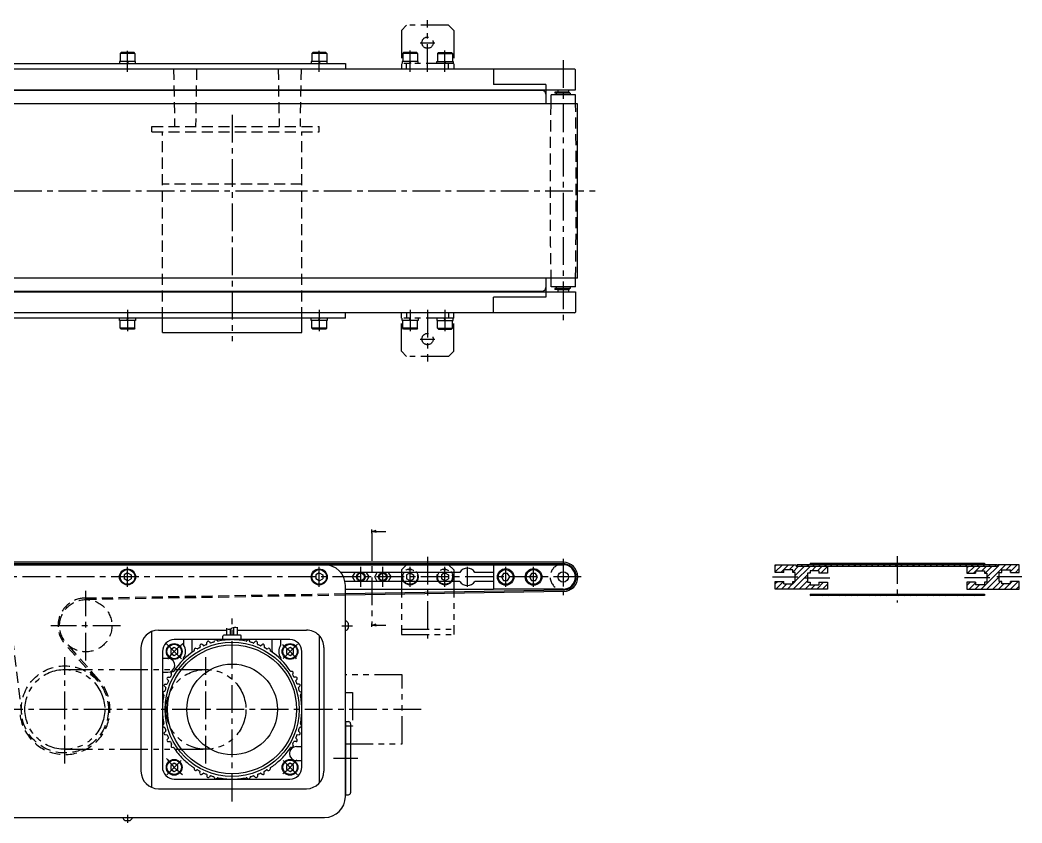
# Model space of a CAD drawing. Extents: x -2 to 1078, y -8 to 469.
# Drawn here: x 503 to 1078, y 8 to 469 of the extents above; entities that cross this region are included whole.
import ezdxf

# ---------------------------------------------------------------- set-up
doc = ezdxf.new("R2010")
doc.units = 0
doc.header["$LTSCALE"] = 0.5
for name, pattern in [('CENTER', [50.8, 31.75, -6.35, 6.35, -6.35]), ('DASHED', [19.05, 12.7, -6.35]), ('PHANTOM', [63.5, 31.75, -6.35, 6.35, -6.35, 6.35, -6.35])]:
    doc.linetypes.add(name, pattern=pattern)
doc.layers.get('0').update_dxf_attribs({"linetype": 'CONTINUOUS'})
for name, color, linetype in [('MSM_CENTER', 1, 'CENTER'), ('MSM_CONTINUOUS', 7, 'CONTINUOUS'), ('MSM_DASHED', 4, 'DASHED'), ('MSM_IMAGINARY', 6, 'PHANTOM'), ('MSM_NARROW', 5, 'CONTINUOUS')]:
    doc.layers.add(name, color=color, linetype=linetype)

# ---------------------------------------------------------------- blocks, each defined once
blk = doc.blocks.new('_OPEN30')
at = {"color": 0, "linetype": 'BYBLOCK'}
for p, q in [((-1, 0.27), (0, 0)), ((0, 0), (-1, -0.27)), ((0, 0), (-1, 0))]:
    blk.add_line(p, q, dxfattribs=at)
blk = doc.blocks.new('*U62')
at = {"color": 7, "linetype": 'CONTINUOUS'}
blk.add_lwpolyline([(595.34, 94.1), (600.84, 94.1)], dxfattribs=at)
at = {"color": 7, "linetype": 'CONTINUOUS', "xscale": 2.5, "yscale": 2.5, "zscale": 2.5, "rotation": 180}
blk.add_blockref('_OPEN30', (592.84, 94.1), dxfattribs=at)
blk = doc.blocks.new('*U63')
at = {"color": 7, "linetype": 'CONTINUOUS'}
blk.add_lwpolyline([(595.34, 147.9), (600.84, 147.9)], dxfattribs=at)
at = {"color": 7, "linetype": 'CONTINUOUS', "xscale": 2.5, "yscale": 2.5, "zscale": 2.5, "rotation": 180}
blk.add_blockref('_OPEN30', (592.84, 147.9), dxfattribs=at)
blk = doc.blocks.new('*X88')
at = {"color": 0}
for p, q in [((936.89, 152.52), (941.02, 156.65)), ((936.89, 155.89), (937.65, 156.65)), ((939.99, 152.25), (944.39, 156.65)), ((944.81, 153.7), (947.76, 156.65)), ((946.89, 152.42), (950.12, 155.65)), ((948.39, 147.18), (956.86, 155.65)), ((948.39, 150.55), (953.49, 155.65)), ((957.78, 153.2), (960.23, 155.65)), ((961.14, 153.2), (963.59, 155.65)), ((963.06, 151.75), (966.89, 155.58)), ((947.23, 142.65), (955.39, 150.81)), ((956.33, 151.75), (956.89, 152.31)), ((966.43, 151.75), (966.89, 152.21)), ((936.89, 145.78), (938.16, 147.05)), ((937.12, 142.65), (941.52, 147.05)), ((940.49, 142.65), (943.44, 145.6)), ((943.86, 142.65), (946.81, 145.6)), ((946.89, 145.68), (948.26, 147.05)), ((950.59, 142.65), (955.39, 147.45)), ((953.96, 142.65), (956.89, 145.58)), ((957.33, 142.65), (959.78, 145.1)), ((960.7, 142.65), (964.6, 146.55)), ((964.06, 142.65), (966.89, 145.48))]:
    blk.add_line(p, q, dxfattribs=at)
blk = doc.blocks.new('*X89')
at = {"color": 0}
for p, q in [((1047.78, 155.65), (1046.89, 154.76)), ((1051.15, 155.65), (1047.25, 151.75)), ((1054.52, 155.65), (1052.07, 153.2)), ((1068.99, 156.65), (1054.99, 142.65)), ((1057.89, 155.65), (1055.44, 153.2)), ((1061.25, 155.65), (1057.35, 151.75)), ((1064.62, 155.65), (1058.39, 149.42)), ((1065.62, 156.65), (1064.9, 155.92)), ((1072.36, 156.65), (1069.41, 153.7)), ((1075.73, 156.65), (1071.89, 152.82)), ((1051.89, 153.02), (1050.62, 151.75)), ((1065.39, 149.68), (1058.36, 142.65)), ((1076.89, 154.45), (1074.69, 152.25)), ((1048.79, 146.55), (1046.89, 144.65)), ((1051.89, 146.29), (1048.25, 142.65)), ((1054.07, 145.1), (1051.62, 142.65)), ((1066.13, 147.05), (1061.73, 142.65)), ((1068.04, 145.6), (1065.09, 142.65)), ((1071.41, 145.6), (1068.46, 142.65)), ((1076.23, 147.05), (1071.83, 142.65)), ((1072.86, 147.05), (1071.89, 146.08)), ((1076.89, 144.34), (1075.2, 142.65))]:
    blk.add_line(p, q, dxfattribs=at)
blk = doc.blocks.new('*X90')
at = {"color": 0}
for p, q in [((957.86, 156.65), (958.76, 157.55)), ((961.23, 156.65), (962.13, 157.55)), ((964.59, 156.65), (965.49, 157.55)), ((967.96, 156.65), (968.86, 157.55)), ((971.33, 156.65), (972.23, 157.55)), ((974.7, 156.65), (975.6, 157.55)), ((978.06, 156.65), (978.96, 157.55)), ((981.43, 156.65), (982.33, 157.55)), ((984.8, 156.65), (985.7, 157.55)), ((988.17, 156.65), (989.07, 157.55)), ((991.54, 156.65), (992.44, 157.55)), ((994.9, 156.65), (995.8, 157.55)), ((998.27, 156.65), (999.17, 157.55)), ((1001.64, 156.65), (1002.54, 157.55)), ((1005.01, 156.65), (1005.91, 157.55)), ((1008.37, 156.65), (1009.27, 157.55)), ((1011.74, 156.65), (1012.64, 157.55)), ((1015.11, 156.65), (1016.01, 157.55)), ((1018.48, 156.65), (1019.38, 157.55)), ((1021.84, 156.65), (1022.74, 157.55)), ((1025.21, 156.65), (1026.11, 157.55)), ((1028.58, 156.65), (1029.48, 157.55)), ((1031.95, 156.65), (1032.85, 157.55)), ((1035.31, 156.65), (1036.21, 157.55)), ((1038.68, 156.65), (1039.58, 157.55)), ((1042.05, 156.65), (1042.95, 157.55)), ((1045.42, 156.65), (1046.32, 157.55)), ((1048.78, 156.65), (1049.68, 157.55)), ((1052.15, 156.65), (1053.05, 157.55)), ((1055.52, 156.65), (1056.42, 157.55))]:
    blk.add_line(p, q, dxfattribs=at)
blk = doc.blocks.new('*X91')
at = {"color": 0}
for p, q in [((956.95, 138.91), (957.85, 139.81)), ((960.32, 138.91), (961.22, 139.81)), ((963.69, 138.91), (964.59, 139.81)), ((967.06, 138.91), (967.96, 139.81)), ((970.43, 138.91), (971.33, 139.81)), ((973.79, 138.91), (974.69, 139.81)), ((977.16, 138.91), (978.06, 139.81)), ((980.53, 138.91), (981.43, 139.81)), ((983.9, 138.91), (984.8, 139.81)), ((987.26, 138.91), (988.16, 139.81)), ((990.63, 138.91), (991.53, 139.81)), ((994, 138.91), (994.9, 139.81)), ((997.37, 138.91), (998.27, 139.81)), ((1000.73, 138.91), (1001.63, 139.81)), ((1004.1, 138.91), (1005, 139.81)), ((1007.47, 138.91), (1008.37, 139.81)), ((1010.84, 138.91), (1011.74, 139.81)), ((1014.2, 138.91), (1015.1, 139.81)), ((1017.57, 138.91), (1018.47, 139.81)), ((1020.94, 138.91), (1021.84, 139.81)), ((1024.31, 138.91), (1025.21, 139.81)), ((1027.67, 138.91), (1028.57, 139.81)), ((1031.04, 138.91), (1031.94, 139.81)), ((1034.41, 138.91), (1035.31, 139.81)), ((1037.78, 138.91), (1038.68, 139.81)), ((1041.14, 138.91), (1042.04, 139.81)), ((1044.51, 138.91), (1045.41, 139.81)), ((1047.88, 138.91), (1048.78, 139.81)), ((1051.25, 138.91), (1052.15, 139.81)), ((1054.61, 138.91), (1055.51, 139.81))]:
    blk.add_line(p, q, dxfattribs=at)
blk = doc.blocks.new('*X92')
at = {"color": 0}
for p, q in [((952.73, 155.65), (951.73, 156.65)), ((956.1, 155.65), (955.1, 156.65)), ((959.47, 155.65), (958.47, 156.65)), ((962.83, 155.65), (961.83, 156.65)), ((966.2, 155.65), (965.2, 156.65)), ((969.57, 155.65), (968.57, 156.65)), ((972.94, 155.65), (971.94, 156.65)), ((976.3, 155.65), (975.3, 156.65)), ((979.67, 155.65), (978.67, 156.65)), ((983.04, 155.65), (982.04, 156.65)), ((986.41, 155.65), (985.41, 156.65)), ((989.77, 155.65), (988.77, 156.65)), ((993.14, 155.65), (992.14, 156.65)), ((996.51, 155.65), (995.51, 156.65)), ((999.88, 155.65), (998.88, 156.65)), ((1003.24, 155.65), (1002.24, 156.65)), ((1006.61, 155.65), (1005.61, 156.65)), ((1009.98, 155.65), (1008.98, 156.65)), ((1013.35, 155.65), (1012.35, 156.65)), ((1016.71, 155.65), (1015.71, 156.65)), ((1020.08, 155.65), (1019.08, 156.65)), ((1023.45, 155.65), (1022.45, 156.65)), ((1026.82, 155.65), (1025.82, 156.65)), ((1030.18, 155.65), (1029.18, 156.65)), ((1033.55, 155.65), (1032.55, 156.65)), ((1036.92, 155.65), (1035.92, 156.65)), ((1040.29, 155.65), (1039.29, 156.65)), ((1043.66, 155.65), (1042.66, 156.65)), ((1047.02, 155.65), (1046.02, 156.65)), ((1050.39, 155.65), (1049.39, 156.65)), ((1053.76, 155.65), (1052.76, 156.65)), ((1057.13, 155.65), (1056.13, 156.65)), ((1060.49, 155.65), (1059.49, 156.65)), ((1063.86, 155.65), (1062.86, 156.65))]:
    blk.add_line(p, q, dxfattribs=at)

msp = doc.modelspace()

# ---------------------------------------------------------------- linework, layer by layer
at = {"layer": 'MSM_CENTER'}
for p, q in [((737.35, 439.37), (737.35, 469.1)), ((733.1, 456.11), (741.6, 456.11)), ((565.2, 439.35), (565.2, 451.52)), ((675.21, 439.35), (675.21, 451.52)), ((727.35, 439.37), (727.35, 451.55)), ((747.35, 439.37), (747.35, 451.55)), ((815.19, 446.11), (815.19, 296.11)), ((625.2, 414.73), (625.2, 284.82)), ((296.89, 371.11), (833.46, 371.11)), ((565.2, 302.86), (565.2, 290.68)), ((675.21, 302.86), (675.21, 290.68)), ((727.35, 302.86), (727.35, 290.68)), ((737.35, 302.86), (737.35, 273.13)), ((747.35, 302.86), (747.35, 290.68)), ((733.1, 286.11), (741.6, 286.11)), ((705.45, 174.78), (705.45, 122.98)), ((737.35, 161.18), (737.35, 114.25)), ((1006.89, 161.55), (1006.89, 134.91)), ((565.19, 143.9), (565.19, 155.4)), ((675.19, 143.9), (675.19, 155.4)), ((698.99, 143.9), (698.99, 155.4)), ((711.63, 143.9), (711.63, 155.4)), ((727.35, 143.9), (727.35, 155.4)), ((747.35, 143.9), (747.35, 155.4)), ((760.19, 143.9), (760.19, 155.4)), ((782.19, 143.9), (782.19, 155.4)), ((798.19, 143.9), (798.19, 155.4)), ((815.19, 160.05), (815.19, 139.25)), ((825.59, 149.65), (304.79, 149.65)), ((935.32, 149.65), (949.76, 149.65)), ((1078.46, 149.65), (1064.02, 149.65)), ((953.82, 149.15), (968.26, 149.15)), ((1059.96, 149.15), (1045.52, 149.15)), ((541.2, 101.65), (541.2, 141.65)), ((561.2, 121.65), (521.2, 121.65)), ((625.2, 20.89), (625.2, 125.87)), ((688.13, 121.65), (694.29, 121.65)), ((596.14, 102.71), (587.12, 111.72)), ((654.45, 102.9), (662.68, 111.13)), ((529.2, 42.65), (529.2, 103.65)), ((610.2, 42.65), (610.2, 103.65)), ((733.68, 73.65), (495.4, 73.65)), ((595.96, 44.41), (587.72, 36.17)), ((654.45, 44.4), (662.66, 36.19)), ((683.28, 45.65), (697.34, 45.65)), ((565.19, 13.15), (565.19, 8.5))]:
    msp.add_line(p, q, dxfattribs=at)
for start, end in [(126.46556, 142.25087), (38.09232, 51.99764), (216.76399, 232.62233), (308.32797, 322.02274)]:
    msp.add_arc((625.2, 73.65), 47, start, end, dxfattribs=at)
at = {"layer": 'MSM_CONTINUOUS'}
for p, q in [((561.44, 450.41), (560.94, 449.91)), ((569.44, 449.91), (560.94, 449.91)), ((560.94, 449.91), (560.94, 445.41)), ((568.94, 450.41), (561.44, 450.41)), ((569.44, 449.91), (568.94, 450.41)), ((569.44, 449.91), (569.44, 445.41)), ((671.46, 450.41), (670.96, 449.91)), ((679.46, 449.91), (670.96, 449.91)), ((670.96, 449.91), (670.96, 445.41)), ((678.96, 450.41), (671.46, 450.41)), ((679.46, 449.91), (678.96, 450.41)), ((679.46, 449.91), (679.46, 445.41)), ((440.2, 444.11), (690.2, 444.11)), ((569.79, 445.41), (560.59, 445.41)), ((560.59, 445.41), (560.59, 444.11)), ((569.44, 445.41), (560.94, 445.41)), ((564.9, 445.41), (565.19, 444.11)), ((565.19, 445.41), (565.47, 444.11)), ((569.79, 444.11), (569.79, 445.41)), ((679.81, 445.41), (670.61, 445.41)), ((670.61, 445.41), (670.61, 444.11)), ((679.46, 445.41), (670.96, 445.41)), ((674.92, 445.41), (675.21, 444.11)), ((675.21, 445.41), (675.5, 444.11)), ((679.81, 444.11), (679.81, 445.41)), ((690.2, 444.11), (690.2, 441.11)), ((308.19, 441.11), (821.68, 441.11)), ((775.19, 441.11), (775.19, 432.11)), ((775.19, 440.61), (775.19, 432.61)), ((821.68, 441.11), (822.18, 440.61)), ((822.18, 429.11), (822.18, 440.61)), ((805.19, 432.11), (775.19, 432.11)), ((805.19, 432.11), (805.19, 421.11)), ((308.19, 429.13), (822.18, 429.11)), ((803.19, 428.62), (327.19, 428.62)), ((822.19, 426.11), (808.19, 426.11)), ((818.64, 427.71), (810.44, 427.71)), ((810.44, 427.71), (810.44, 427.11)), ((819.19, 427.11), (810.44, 427.11)), ((811.19, 427.11), (811.19, 426.11)), ((812.19, 429.11), (812.19, 427.81)), ((818.19, 427.81), (812.19, 427.81)), ((812.69, 427.81), (812.69, 427.11)), ((817.69, 427.81), (817.69, 427.11)), ((818.19, 429.11), (818.19, 427.81)), ((818.64, 427.71), (818.64, 427.11)), ((819.19, 427.11), (819.19, 426.11)), ((823.46, 421.11), (306.89, 421.11)), ((823.46, 321.11), (823.46, 421.11)), ((823.46, 321.11), (306.89, 321.11)), ((805.19, 321.11), (805.19, 310.11)), ((308.19, 313.11), (822.18, 313.11)), ((327.19, 313.61), (803.19, 313.61)), ((822.19, 316.11), (808.19, 316.11)), ((818.64, 315.11), (810.44, 315.11)), ((810.44, 315.11), (810.44, 314.51)), ((818.64, 314.51), (810.44, 314.51)), ((811.19, 316.11), (811.19, 315.11)), ((819.19, 315.11), (811.19, 315.11)), ((818.19, 315.11), (812.19, 315.11)), ((818.19, 314.41), (812.19, 314.41)), ((812.19, 314.41), (812.19, 313.11)), ((812.69, 315.11), (812.69, 314.41)), ((817.69, 315.11), (817.69, 314.41)), ((818.19, 314.41), (818.19, 313.11)), ((818.64, 315.11), (818.64, 314.51)), ((819.19, 316.11), (819.19, 315.11)), ((822.18, 313.11), (822.18, 301.61)), ((804.69, 310.11), (775.19, 310.11)), ((775.19, 301.11), (775.19, 310.11)), ((775.19, 301.61), (775.19, 309.61)), ((805.19, 310.11), (775.69, 310.11)), ((821.68, 301.11), (308.19, 301.11)), ((690.2, 298.11), (690.2, 301.11)), ((815.19, 301.11), (815.19, 301.11)), ((816.44, 301.11), (816.44, 301.11)), ((821.68, 301.11), (822.18, 301.61)), ((690.2, 298.11), (440.2, 298.11)), ((560.6, 296.81), (560.6, 298.11)), ((569.8, 296.81), (560.6, 296.81)), ((569.45, 296.81), (560.95, 296.81)), ((560.95, 292.31), (560.95, 296.81)), ((564.91, 296.81), (565.2, 298.11)), ((565.2, 296.81), (565.48, 298.11)), ((569.45, 292.31), (569.45, 296.81)), ((569.8, 298.11), (569.8, 296.81)), ((585.2, 289.91), (585.2, 298.11)), ((665.2, 289.91), (665.2, 298.11)), ((670.61, 296.81), (670.61, 298.11)), ((679.81, 296.81), (670.61, 296.81)), ((679.46, 296.81), (670.96, 296.81)), ((670.96, 292.31), (670.96, 296.81)), ((674.92, 296.81), (675.21, 298.11)), ((675.21, 296.81), (675.49, 298.11)), ((679.46, 292.31), (679.46, 296.81)), ((679.81, 298.11), (679.81, 296.81)), ((569.45, 292.31), (560.95, 292.31)), ((561.45, 291.81), (560.95, 292.31)), ((568.95, 291.81), (561.45, 291.81)), ((569.45, 292.31), (568.95, 291.81)), ((585.2, 289.91), (665.2, 289.91)), ((679.46, 292.31), (670.96, 292.31)), ((671.46, 291.81), (670.96, 292.31)), ((678.96, 291.81), (671.46, 291.81)), ((679.46, 292.31), (678.96, 291.81)), ((705.45, 174.78), (705.45, 176.78)), ((815.19, 158.05), (315.19, 158.05)), ((815.19, 157.15), (315.19, 157.15)), ((315.19, 156.65), (815.19, 156.65)), ((775.19, 156.65), (775.19, 142.65)), ((775.19, 156.65), (775.19, 142.65)), ((936.89, 156.65), (948.89, 156.65)), ((936.89, 152.25), (936.89, 156.65)), ((948.89, 156.65), (948.89, 155.65)), ((1064.89, 155.65), (948.89, 155.65)), ((1064.4, 156.65), (949.39, 156.65)), ((949.39, 156.65), (949.39, 155.65)), ((956.89, 157.55), (1056.89, 157.55)), ((956.89, 157.55), (956.89, 156.65)), ((966.89, 155.65), (966.89, 151.75)), ((1046.89, 155.65), (1046.89, 151.75)), ((1056.89, 157.55), (1056.89, 156.65)), ((1064.4, 156.65), (1064.4, 155.65)), ((1076.89, 156.65), (1064.89, 156.65)), ((1064.89, 156.65), (1064.89, 155.65)), ((1076.89, 152.25), (1076.89, 156.65)), ((565.17, 151.94), (563.17, 150.78)), ((563.17, 150.78), (563.17, 148.51)), ((565.17, 151.94), (567.17, 150.78)), ((567.17, 150.78), (567.17, 148.51)), ((675.19, 151.94), (673.19, 150.78)), ((673.19, 150.78), (673.19, 148.51)), ((675.19, 151.94), (677.19, 150.78)), ((677.19, 150.78), (677.19, 148.51)), ((755.92, 152.25), (687.47, 152.25)), ((694.37, 149.65), (695.88, 152.25)), ((695.88, 147.05), (694.37, 149.65)), ((702.11, 152.25), (703.61, 149.65)), ((703.61, 149.65), (702.11, 147.05)), ((707.01, 149.65), (708.51, 152.25)), ((708.51, 147.05), (707.01, 149.65)), ((714.75, 152.25), (716.25, 149.65)), ((716.25, 149.65), (714.75, 147.05)), ((775.19, 152.25), (764.46, 152.25)), ((775.19, 153.15), (775.19, 145.15)), ((781.01, 151.65), (779.85, 149.65)), ((779.85, 149.65), (781.01, 147.65)), ((783.32, 151.65), (781.01, 151.65)), ((784.47, 149.65), (783.32, 151.65)), ((783.32, 147.65), (784.47, 149.65)), ((797.01, 151.65), (795.85, 149.65)), ((795.85, 149.65), (797.01, 147.65)), ((799.32, 151.65), (797.01, 151.65)), ((800.47, 149.65), (799.32, 151.65)), ((799.32, 147.65), (800.47, 149.65)), ((941.89, 152.25), (936.89, 152.25)), ((946.89, 153.7), (941.89, 153.7)), ((941.89, 152.25), (941.89, 153.7)), ((946.89, 152.25), (946.89, 153.7)), ((948.39, 152.25), (946.89, 152.25)), ((948.39, 147.05), (948.39, 152.25)), ((955.39, 151.75), (955.39, 146.55)), ((956.89, 151.75), (955.39, 151.75)), ((956.89, 153.2), (956.89, 151.75)), ((961.89, 153.2), (956.89, 153.2)), ((961.89, 153.2), (961.89, 151.75)), ((966.89, 151.75), (961.89, 151.75)), ((1046.89, 151.75), (1051.89, 151.75)), ((1051.89, 153.2), (1051.89, 151.75)), ((1051.89, 153.2), (1056.89, 153.2)), ((1056.89, 153.2), (1056.89, 151.75)), ((1056.89, 151.75), (1058.39, 151.75)), ((1058.39, 151.75), (1058.39, 146.55)), ((1065.39, 147.05), (1065.39, 152.25)), ((1065.39, 152.25), (1066.89, 152.25)), ((1066.89, 153.7), (1071.89, 153.7)), ((1066.89, 152.25), (1066.89, 153.7)), ((1071.89, 152.25), (1071.89, 153.7)), ((1071.89, 152.25), (1076.89, 152.25)), ((565.17, 147.36), (563.17, 148.51)), ((565.17, 147.36), (567.17, 148.51)), ((675.19, 147.36), (673.19, 148.51)), ((675.19, 147.36), (677.19, 148.51)), ((755.92, 147.05), (689.94, 147.05)), ((690.2, 23.65), (690.2, 144.65)), ((775.19, 147.05), (764.46, 147.05)), ((781.01, 147.65), (783.32, 147.65)), ((797.01, 147.65), (799.32, 147.65)), ((936.89, 142.65), (936.89, 147.05)), ((936.89, 147.05), (941.89, 147.05)), ((941.89, 145.6), (941.89, 147.05)), ((941.89, 145.6), (946.89, 145.6)), ((946.89, 147.05), (948.39, 147.05)), ((946.89, 145.6), (946.89, 147.05)), ((955.39, 146.55), (956.89, 146.55)), ((956.89, 146.55), (956.89, 145.1)), ((956.89, 145.1), (961.89, 145.1)), ((961.89, 146.55), (966.89, 146.55)), ((961.89, 146.55), (961.89, 145.1)), ((966.89, 146.55), (966.89, 142.65)), ((1051.89, 146.55), (1046.89, 146.55)), ((1046.89, 146.55), (1046.89, 142.65)), ((1051.89, 146.55), (1051.89, 145.1)), ((1056.89, 145.1), (1051.89, 145.1)), ((1058.39, 146.55), (1056.89, 146.55)), ((1056.89, 146.55), (1056.89, 145.1)), ((1066.89, 147.05), (1065.39, 147.05)), ((1066.89, 145.6), (1066.89, 147.05)), ((1071.89, 145.6), (1066.89, 145.6)), ((1076.89, 147.05), (1071.89, 147.05)), ((1071.89, 145.6), (1071.89, 147.05)), ((1076.89, 142.65), (1076.89, 147.05)), ((690.2, 142.65), (775.19, 142.65)), ((690.2, 140.05), (815.31, 142.15)), ((815.33, 141.25), (690.2, 139.15)), ((815.19, 142.65), (775.19, 142.65)), ((966.89, 142.65), (936.89, 142.65)), ((956.89, 139.81), (1056.89, 139.81)), ((956.89, 139.81), (956.89, 138.91)), ((1056.89, 138.91), (956.89, 138.91)), ((1046.89, 142.65), (1076.89, 142.65)), ((1056.89, 139.81), (1056.89, 138.91)), ((626.2, 116.15), (626.2, 120.85)), ((628.2, 116.15), (628.2, 120.8)), ((691.85, 123.05), (691.85, 120.25)), ((705.45, 120.98), (705.45, 122.98)), ((579.2, 28.86), (579.2, 118.44)), ((582.9, 119.15), (622.2, 119.15)), ((619.95, 113.65), (619.95, 115.65)), ((629.95, 116.15), (620.45, 116.15)), ((622.2, 116.15), (622.2, 120.24)), ((624.2, 116.15), (624.2, 120.07)), ((628.2, 119.15), (667.92, 119.15)), ((630.45, 113.65), (630.45, 115.65)), ((675.2, 115.99), (675.2, 31.31)), ((658.4, 113.65), (592, 113.65)), ((597.2, 113.65), (597.2, 110.9)), ((602.3, 106.96), (602.3, 113.65)), ((606.74, 110.33), (606.81, 109.3)), ((608.69, 110.21), (607.96, 110.85)), ((610.66, 111.04), (610.71, 112.11)), ((611.93, 112.55), (612.66, 111.76)), ((614.87, 112.45), (615.11, 113.01)), ((616.78, 112.91), (616.31, 113.3)), ((634.12, 113.34), (633.61, 112.91)), ((635.52, 112.45), (635.26, 113.07)), ((637.73, 111.76), (638.47, 112.55)), ((639.73, 111.04), (639.68, 112.11)), ((641.7, 110.21), (642.43, 110.85)), ((643.65, 110.33), (643.59, 109.3)), ((648.1, 106.96), (648.1, 113.65)), ((653.2, 111.05), (653.2, 113.65)), ((572.9, 109.15), (572.9, 38.15)), ((585.2, 106.85), (585.2, 40.45)), ((591.95, 109.18), (589.95, 108.02)), ((589.95, 108.02), (589.95, 105.71)), ((589.95, 105.71), (591.95, 104.56)), ((593.95, 108.02), (591.95, 109.18)), ((591.95, 104.56), (593.95, 105.71)), ((593.95, 105.71), (593.95, 108.02)), ((603.44, 108.03), (603.38, 107.36)), ((605.06, 108.39), (604.44, 108.64)), ((645.33, 108.39), (645.9, 108.62)), ((646.95, 107.97), (647.01, 107.36)), ((658.41, 109.18), (656.41, 108.02)), ((656.41, 108.02), (656.41, 105.71)), ((656.41, 105.71), (658.41, 104.56)), ((660.41, 108.02), (658.41, 109.18)), ((658.41, 104.56), (660.41, 105.71)), ((660.41, 105.71), (660.41, 108.02)), ((665.2, 40.45), (665.2, 106.85)), ((677.9, 109.21), (677.9, 38.15)), ((585.2, 103), (588.32, 103)), ((588.32, 103), (588.32, 103)), ((597.2, 102.63), (597.2, 102.84)), ((653.2, 102.63), (653.2, 102.87)), ((585.2, 95), (588.32, 95)), ((588.51, 92.1), (589.54, 92.04)), ((590.46, 93.78), (590.23, 94.35)), ((590.87, 95.4), (591.49, 95.46)), ((659.58, 95.41), (658.96, 95.46)), ((659.96, 93.83), (660.19, 94.41)), ((661.88, 92.1), (660.85, 92.04)), ((586.3, 86.92), (587.09, 86.19)), ((586.74, 88.13), (587.8, 88.18)), ((588.63, 90.15), (587.95, 90.93)), ((662.45, 90.95), (661.76, 90.15)), ((663.65, 88.13), (662.59, 88.18)), ((663.3, 86.19), (664.1, 86.92)), ((585.93, 82.06), (585.53, 82.54)), ((586.39, 83.98), (585.82, 83.73)), ((664.04, 83.96), (664.56, 83.73)), ((664.49, 82.1), (664.85, 82.54)), ((585.94, 65.24), (585.54, 64.76)), ((585.83, 63.56), (586.4, 63.32)), ((664, 63.32), (664.62, 63.58)), ((664.89, 64.72), (664.46, 65.24)), ((690.19, 66.65), (690.19, 45.65)), ((690.19, 66.65), (691.99, 66.65)), ((693.19, 65.45), (693.19, 25.85)), ((586.3, 60.38), (587.09, 61.11)), ((586.74, 59.17), (587.8, 59.12)), ((662.59, 59.12), (663.65, 59.17)), ((663.3, 61.11), (664.1, 60.38)), ((587.95, 56.36), (588.63, 57.15)), ((588.51, 55.19), (589.54, 55.26)), ((590.46, 53.51), (590.2, 52.89)), ((590.82, 51.89), (591.48, 51.84)), ((658.91, 51.84), (659.52, 51.89)), ((659.94, 53.52), (660.16, 52.94)), ((661.88, 55.19), (660.85, 55.26)), ((661.76, 57.15), (662.45, 56.36)), ((662.08, 52.3), (665.2, 52.3)), ((591.95, 42.71), (589.95, 41.55)), ((589.95, 41.55), (589.95, 39.24)), ((593.95, 41.55), (591.95, 42.71)), ((593.95, 39.24), (593.95, 41.55)), ((658.41, 42.71), (656.41, 41.55)), ((656.41, 41.55), (656.41, 39.25)), ((660.41, 41.55), (658.41, 42.71)), ((660.41, 39.25), (660.41, 41.55)), ((662.08, 44.3), (665.2, 44.3)), ((690.19, 45.65), (690.19, 24.65)), ((589.95, 39.24), (591.95, 38.09)), ((591.95, 38.09), (593.95, 39.24)), ((603.38, 39.94), (603.44, 39.33)), ((605.06, 38.91), (604.49, 38.68)), ((606.74, 36.97), (606.81, 37.99)), ((607.9, 36.4), (608.69, 37.08)), ((610.66, 36.26), (610.71, 35.19)), ((612.66, 35.54), (611.93, 34.75)), ((614.87, 34.85), (615.13, 34.23)), ((635.52, 34.85), (635.28, 34.28)), ((637.73, 35.54), (638.47, 34.75)), ((639.73, 36.26), (639.68, 35.19)), ((641.7, 37.08), (642.49, 36.4)), ((643.65, 36.97), (643.59, 37.99)), ((645.33, 38.91), (645.95, 38.66)), ((647.01, 39.94), (646.95, 39.27)), ((656.41, 39.25), (658.41, 38.09)), ((658.41, 38.09), (660.41, 39.25)), ((592, 33.65), (658.4, 33.65)), ((616.27, 33.95), (616.78, 34.39)), ((633.61, 34.39), (634.08, 34)), ((582.9, 28.15), (667.9, 28.15)), ((690.19, 24.65), (691.99, 24.65)), ((452.19, 11.65), (678.19, 11.65)), ((563.8, 10), (566.6, 10))]:
    msp.add_line(p, q, dxfattribs=at)
for centre, radius in [((565.17, 149.65), 4.61), ((565.17, 149.65), 4.25), ((675.19, 149.65), 4.61), ((675.19, 149.65), 4.25), ((698.99, 149.65), 2.07), ((711.63, 149.65), 2.07), ((782.19, 149.65), 4.75), ((782.16, 149.65), 4.25), ((798.19, 149.65), 4.75), ((798.16, 149.65), 4.25), ((815.19, 149.65), 3), ((625.2, 73.65), 38.5), ((591.95, 106.87), 4.5), ((591.96, 106.88), 4.15), ((625.2, 73.65), 37), ((658.41, 106.87), 4.5), ((658.43, 106.88), 4.15), ((625.2, 73.65), 26), ((591.95, 40.4), 4.5), ((591.96, 40.42), 4.15), ((658.41, 40.4), 4.5), ((658.43, 40.42), 4.15)]:
    msp.add_circle(centre, radius, dxfattribs=at)
for centre, radius, start, end in [((803.19, 426.62), 2, 0, 90), ((3496.81, 371.11), 2689.19, 178.82809, 178.93464), ((-2202.56, 371.11), 3025.25, 0.947, 1.04171), ((3496.81, 371.11), 2689.19, 181.06536, 181.17191), ((-2202.56, 371.11), 3025.25, 358.95829, 359.053), ((803.19, 315.61), 2, 270, 0), ((678.2, 144.65), 12, 0, 90), ((815.19, 149.65), 7.5, 248.96053, 111.03947), ((815.19, 149.65), 8.4, 270.96116, 90), ((815.19, 149.65), 7, 270, 90), ((760.19, 149.65), 5, 31.32802, 148.67198), ((760.19, 149.65), 5, 211.33649, 328.66351), ((689.95, 122.41), 2, 18.5039, 82.91729), ((582.9, 109.15), 10, 90, 180), ((620.45, 115.65), 0.5, 90.01146, 180), ((629.95, 115.65), 0.5, 0, 90), ((667.9, 109.15), 10, 0, 90.10629), ((689.95, 120.88), 2, 277.08271, 341.4961), ((592, 106.85), 6.8, 90, 180), ((597.7, 110.9), 0.5, 180, 214.89726), ((591.96, 106.88), 6.5, 325.25213, 35.00305), ((606.61, 109.29), 0.2, 297.54532, 3.5637), ((607.44, 110.38), 0.7, 42.07603, 183.56306), ((608.82, 110.36), 0.2, 228.97578, 294.0328), ((625.2, 73.65), 40, 111.4982, 114.0328), ((610.46, 111.05), 0.2, 291.4982, 357.34492), ((611.41, 112.07), 0.7, 42.76537, 177.34727), ((612.81, 111.89), 0.2, 222.76517, 287.95171), ((625.2, 73.65), 40, 105.35094, 107.95171), ((614.5, 112.61), 0.4, 285.35094, 336.71946), ((615.79, 112.84), 0.7, 41.80348, 165.19353), ((617.04, 113.22), 0.4, 230.28435, 281.64942), ((625.2, 73.65), 40, 90.00021, 101.64934), ((625.2, 73.65), 40, 78.35332, 90.00014), ((633.35, 113.22), 0.4, 258.35332, 310.12914), ((634.6, 112.84), 0.7, 19.56079, 133.39648), ((635.89, 112.61), 0.4, 202.86833, 254.64685), ((625.2, 73.65), 40, 72.04866, 74.64685), ((637.59, 111.89), 0.2, 252.04866, 317.23805), ((638.98, 112.07), 0.7, 2.65311, 137.24019), ((639.93, 111.05), 0.2, 182.65029, 248.50222), ((625.2, 73.65), 40, 65.96766, 68.50222), ((641.57, 110.36), 0.2, 245.96766, 311.02422), ((642.95, 110.38), 0.7, 356.43745, 137.91848), ((643.79, 109.29), 0.2, 176.43106, 242.45508), ((658.43, 106.88), 6.5, 146.22203, 215.00155), ((652.2, 111.05), 1, 326.22203, 360), ((658.4, 106.85), 6.8, 0, 90), ((625.2, 73.65), 40, 123.35349, 146.6494), ((601.3, 106.96), 1, 305.65675, 0), ((602.98, 107.4), 0.4, 303.35349, 355.13198), ((604.14, 108.01), 0.7, 64.55883, 178.40386), ((605.21, 108.76), 0.4, 247.86794, 299.64696), ((625.2, 73.65), 40, 117.54532, 119.64696), ((625.2, 73.65), 40, 60.35095, 62.45508), ((645.18, 108.76), 0.4, 240.35095, 291.72239), ((646.25, 108.01), 0.7, 356.79792, 120.1987), ((647.41, 107.4), 0.4, 185.28498, 236.64927), ((625.2, 73.65), 40, 33.42198, 56.64927), ((649.1, 106.96), 1, 180, 234.34348), ((588.32, 99), 4, 89.99857, 90.00143), ((588.32, 99), 4, 82.12499, 89.99857), ((588.32, 99), 4, 270.00143, 82.12499), ((596.2, 102.63), 1, 315.01727, 0.10593), ((597.8, 102.84), 0.6, 145.24679, 180), ((652.7, 102.87), 0.5, 0, 34.99953), ((654.2, 102.63), 1, 179.98829, 224.98321), ((588.47, 91.41), 0.7, 86.42928, 222.31916), ((589.55, 92.24), 0.2, 266.43599, 332.45512), ((625.2, 73.65), 40, 150.35107, 152.45512), ((590.84, 94.71), 0.7, 86.79838, 210.18751), ((590.09, 93.63), 0.4, 330.35107, 21.72239), ((591.45, 95.86), 0.4, 275.28498, 326.6494), ((659, 95.96), 0.5, 213.42198, 265.13142), ((659.56, 94.71), 0.7, 334.55883, 88.40363), ((660.42, 93.64), 0.5, 157.87656, 209.57804), ((625.2, 73.65), 40, 27.54521, 29.57804), ((660.84, 92.24), 0.2, 207.54521, 273.56863), ((661.92, 91.41), 0.7, 318.93201, 93.56306), ((586.77, 87.43), 0.7, 92.65311, 227.24019), ((587.79, 88.38), 0.2, 272.65508, 338.50223), ((625.2, 73.65), 40, 155.96766, 158.50223), ((588.48, 90.02), 0.2, 335.96766, 41.02422), ((661.91, 90.02), 0.2, 138.97259, 204.03279), ((625.2, 73.65), 40, 21.49806, 24.03279), ((662.6, 88.38), 0.2, 201.49806, 267.34971), ((663.62, 87.43), 0.7, 312.76537, 87.34727), ((625.2, 73.65), 40, 168.35369, 180.00021), ((586.11, 83.03), 0.761, 112.8709, 220.10747), ((585.63, 81.8), 0.4, 348.35362, 40.12914), ((586.24, 84.35), 0.4, 292.8709, 344.64696), ((625.2, 73.65), 40, 162.04876, 164.64696), ((586.95, 86.04), 0.2, 342.04876, 47.23483), ((663.44, 86.04), 0.2, 132.76517, 197.95169), ((625.2, 73.65), 40, 15.41887, 17.95169), ((664.24, 84.42), 0.5, 195.41887, 246.71946), ((664.87, 81.78), 0.5, 140.28435, 191.58124), ((625.2, 73.65), 40, 0.00007, 11.58116), ((664.38, 83.06), 0.7, 311.79802, 75.19144), ((625.2, 73.65), 40, 180.00029, 191.64928), ((625.2, 73.65), 40, 348.35335, 0), ((586.01, 64.24), 0.7, 131.79192, 255.19144), ((585.63, 65.49), 0.4, 320.28435, 11.64928), ((586.24, 62.95), 0.4, 15.35107, 66.71666), ((664.15, 62.95), 0.4, 112.8709, 164.64683), ((664.76, 65.49), 0.4, 168.35335, 220.1342), ((664.38, 64.24), 0.7, 289.55582, 43.40243), ((691.99, 65.45), 1.2, 0, 90), ((586.77, 59.87), 0.7, 132.76537, 267.34727), ((625.2, 73.65), 40, 195.35107, 197.95166), ((586.95, 61.26), 0.2, 312.76517, 17.95166), ((587.79, 58.92), 0.2, 21.4982, 87.34492), ((625.2, 73.65), 40, 201.4982, 204.0328), ((625.2, 73.65), 40, 201.4982, 204.0328), ((625.2, 73.65), 40, 335.96757, 338.50222), ((662.6, 58.92), 0.2, 92.65029, 158.50222), ((663.44, 61.26), 0.2, 162.04872, 227.23135), ((625.2, 73.65), 40, 342.04872, 344.64683), ((663.62, 59.87), 0.7, 272.65311, 47.24019), ((588.47, 55.89), 0.7, 138.01479, 273.56255), ((588.48, 57.28), 0.2, 318.97578, 24.0328), ((589.55, 55.06), 0.2, 27.54532, 93.5637), ((625.2, 73.65), 40, 207.54532, 209.64684), ((590.84, 52.59), 0.7, 154.55883, 268.39545), ((590.09, 53.67), 0.4, 337.87656, 29.64684), ((591.45, 51.44), 0.4, 33.35344, 85.13198), ((662.08, 48.3), 4, 90, 270), ((658.94, 51.44), 0.4, 95.28563, 146.64922), ((659.56, 52.59), 0.7, 266.79838, 30.19162), ((660.31, 53.66), 0.4, 150.35091, 201.7158), ((625.2, 73.65), 40, 330.35091, 332.45514), ((660.84, 55.06), 0.2, 86.43106, 152.45514), ((661.91, 57.28), 0.2, 155.96757, 221.02741), ((661.92, 55.89), 0.7, 266.42877, 41.38116), ((625.2, 73.65), 40, 213.35344, 224.98321), ((625.2, 73.65), 40, 315.01727, 326.64922), ((592, 40.45), 6.8, 180, 270.0005), ((625.2, 73.65), 40, 224.98321, 234.34348), ((625.2, 73.65), 40, 234.34348, 236.64928), ((625.2, 73.65), 40, 303.35348, 305.65675), ((625.2, 73.65), 40, 305.65675, 315.01727), ((658.4, 40.45), 6.8, 270.0005, 0), ((582.9, 38.15), 10, 180, 270), ((602.99, 39.9), 0.4, 5.28498, 56.64928), ((604.14, 39.29), 0.7, 176.79792, 300.19162), ((605.21, 38.54), 0.4, 60.35101, 111.72239), ((625.2, 73.65), 40, 240.35101, 242.45511), ((606.61, 38.01), 0.2, 356.43106, 62.45511), ((607.44, 36.92), 0.7, 176.42877, 311.37802), ((608.83, 36.93), 0.2, 65.96754, 131.02742), ((625.2, 73.65), 40, 245.96754, 248.50224), ((610.46, 36.25), 0.2, 2.65029, 68.50224), ((611.41, 35.22), 0.7, 182.65311, 317.24019), ((612.81, 35.41), 0.2, 72.04878, 137.24154), ((625.2, 73.65), 40, 252.04878, 254.64678), ((614.5, 34.69), 0.4, 22.86833, 74.64678), ((635.89, 34.69), 0.4, 105.35088, 156.72598), ((625.2, 73.65), 40, 285.35088, 287.95171), ((637.59, 35.41), 0.2, 42.76517, 107.95171), ((638.98, 35.22), 0.7, 222.76537, 357.34727), ((639.93, 36.25), 0.2, 111.4982, 177.34492), ((625.2, 73.65), 40, 291.4982, 294.0328), ((641.57, 36.93), 0.2, 48.97578, 114.0328), ((642.95, 36.92), 0.7, 228.10692, 3.56306), ((643.79, 38.01), 0.2, 117.54532, 183.5637), ((625.2, 73.65), 40, 297.54532, 299.64679), ((645.18, 38.54), 0.4, 67.86794, 119.64679), ((646.25, 39.29), 0.7, 244.55883, 358.40363), ((647.41, 39.9), 0.4, 123.35348, 175.12483), ((667.9, 38.15), 10, 270, 0), ((615.79, 34.46), 0.7, 199.56353, 313.40243), ((617.04, 34.08), 0.4, 78.3535, 130.12914), ((625.2, 73.65), 40, 258.35358, 270.00021), ((625.2, 73.65), 40, 270.00029, 281.64916), ((633.35, 34.08), 0.4, 50.28435, 101.64916), ((634.6, 34.46), 0.7, 221.80348, 345.19353), ((678.2, 23.65), 12, 270, 0), ((691.99, 25.85), 1.2, 270, 0), ((564.43, 11.9), 2, 187.08271, 251.4961), ((565.96, 11.9), 2, 288.5039, 352.91729)]:
    msp.add_arc(centre, radius, start, end, dxfattribs=at)
at = {"layer": 'MSM_DASHED'}
for p, q in [((591.62, 441.11), (592.2, 408.11)), ((604.77, 441.11), (604.2, 408.11)), ((651.62, 441.11), (652.2, 408.11)), ((664.77, 441.11), (664.2, 408.11)), ((579.2, 404.91), (579.2, 408.11)), ((579.2, 408.11), (675.2, 408.11)), ((579.2, 404.91), (675.2, 404.91)), ((585.2, 298.11), (585.2, 404.91)), ((665.2, 298.11), (665.2, 404.91)), ((675.2, 404.91), (675.2, 408.11)), ((665.2, 374.91), (585.2, 374.91)), ((540.93, 137.55), (690.2, 140.05)), ((690.2, 139.15), (540.95, 136.65)), ((497.98, 123.56), (504.38, 70.65)), ((547.86, 90.29), (529.33, 111.07)), ((548.53, 90.89), (530, 111.67))]:
    msp.add_line(p, q, dxfattribs=at)
for centre, radius in [((541.2, 121.65), 15), ((529.2, 73.65), 25)]:
    msp.add_circle(centre, radius, dxfattribs=at)
for centre, radius, start, end in [((3496.81, 371.11), 2689.19, 178.93464, 181.06536), ((-2202.56, 371.11), 3025.25, 359.053, 0.947), ((815.19, 149.65), 7.5, 111.03947, 248.96053), ((541.2, 121.65), 15.9, 90.96116, 221.7191), ((529.2, 73.65), 25.9, 186.89473, 41.7191)]:
    msp.add_arc(centre, radius, start, end, dxfattribs=at)
at = {"layer": 'MSM_IMAGINARY'}
for p, q in [((725.35, 466.11), (722.35, 463.11)), ((749.35, 466.11), (725.35, 466.11)), ((749.35, 466.11), (752.35, 463.11)), ((722.35, 463.11), (722.35, 441.11)), ((752.35, 463.11), (752.35, 441.11)), ((723.6, 450.41), (723.1, 449.91)), ((731.6, 449.91), (723.1, 449.91)), ((723.1, 449.91), (723.1, 445.41)), ((731.1, 450.41), (723.6, 450.41)), ((731.6, 449.91), (731.1, 450.41)), ((731.6, 449.91), (731.6, 445.41)), ((743.1, 449.91), (743.6, 450.41)), ((743.1, 449.91), (751.6, 449.91)), ((743.1, 449.91), (743.1, 445.41)), ((743.6, 450.41), (751.1, 450.41)), ((751.1, 450.41), (751.6, 449.91)), ((751.6, 449.91), (751.6, 445.41)), ((752.35, 444.11), (722.35, 444.11)), ((731.95, 445.41), (722.75, 445.41)), ((722.75, 445.41), (722.75, 444.11)), ((731.6, 445.41), (723.1, 445.41)), ((725.35, 441.11), (725.35, 444.11)), ((727.06, 445.41), (727.35, 444.11)), ((727.35, 445.41), (727.64, 444.11)), ((731.95, 444.11), (731.95, 445.41)), ((742.75, 445.41), (751.95, 445.41)), ((742.75, 444.11), (742.75, 445.41)), ((743.1, 445.41), (751.6, 445.41)), ((747.35, 445.41), (747.06, 444.11)), ((747.64, 445.41), (747.35, 444.11)), ((749.35, 441.11), (749.35, 444.11)), ((751.95, 445.41), (751.95, 444.11)), ((722.35, 279.11), (722.35, 301.11)), ((725.35, 301.11), (725.35, 298.11)), ((749.35, 301.11), (749.35, 298.11)), ((752.35, 279.11), (752.35, 301.11)), ((752.35, 298.11), (722.35, 298.11)), ((722.75, 296.81), (722.75, 298.11)), ((731.95, 296.81), (722.75, 296.81)), ((731.6, 296.81), (723.1, 296.81)), ((723.1, 292.31), (723.1, 296.81)), ((727.06, 296.81), (727.35, 298.11)), ((727.35, 296.81), (727.64, 298.11)), ((731.6, 292.31), (731.6, 296.81)), ((731.95, 298.11), (731.95, 296.81)), ((742.75, 298.11), (742.75, 296.81)), ((742.75, 296.81), (751.95, 296.81)), ((743.1, 296.81), (751.6, 296.81)), ((743.1, 292.31), (743.1, 296.81)), ((747.35, 296.81), (747.06, 298.11)), ((747.64, 296.81), (747.35, 298.11)), ((751.6, 292.31), (751.6, 296.81)), ((751.95, 296.81), (751.95, 298.11)), ((731.6, 292.31), (723.1, 292.31)), ((723.6, 291.81), (723.1, 292.31)), ((731.1, 291.81), (723.6, 291.81)), ((731.6, 292.31), (731.1, 291.81)), ((743.1, 292.31), (751.6, 292.31)), ((743.1, 292.31), (743.6, 291.81)), ((743.6, 291.81), (751.1, 291.81)), ((751.1, 291.81), (751.6, 292.31)), ((725.35, 276.11), (722.35, 279.11)), ((749.35, 276.11), (725.35, 276.11)), ((749.35, 276.11), (752.35, 279.11)), ((725.35, 156.65), (722.35, 153.65)), ((749.35, 156.65), (752.35, 153.65)), ((722.35, 153.65), (722.35, 116.65)), ((727.35, 151.94), (725.35, 150.78)), ((725.35, 150.78), (725.35, 148.51)), ((727.35, 151.94), (729.35, 150.78)), ((729.35, 150.78), (729.35, 148.51)), ((747.35, 151.94), (745.35, 150.78)), ((745.35, 150.78), (745.35, 148.51)), ((747.35, 151.94), (749.35, 150.78)), ((749.35, 150.78), (749.35, 148.51)), ((752.35, 153.65), (752.35, 116.65)), ((727.35, 147.36), (725.35, 148.51)), ((727.35, 147.36), (729.35, 148.51)), ((747.35, 147.36), (745.35, 148.51)), ((747.35, 147.36), (749.35, 148.51)), ((722.35, 119.65), (752.35, 119.65)), ((722.35, 116.65), (752.35, 116.65)), ((529.2, 96.55), (610.2, 96.55)), ((722.7, 93.4), (690.2, 93.4)), ((722.7, 53.9), (722.7, 93.4)), ((690.2, 83.29), (694.2, 83.29)), ((694.2, 83.29), (694.2, 64.01)), ((694.2, 64.01), (690.2, 64.01)), ((690.2, 53.9), (722.7, 53.9)), ((529.2, 50.75), (610.2, 50.75))]:
    msp.add_line(p, q, dxfattribs=at)
for centre, radius in [((737.35, 456.11), 3.25), ((737.35, 286.11), 3.25), ((727.35, 149.65), 4.6), ((727.35, 149.65), 4.25), ((747.35, 149.65), 4.6), ((747.35, 149.65), 4.25), ((529.2, 73.65), 22.9), ((610.2, 73.65), 22.9)]:
    msp.add_circle(centre, radius, dxfattribs=at)
at = {"layer": 'MSM_NARROW'}
for centre in [(698.99, 149.65), (711.63, 149.65)]:
    msp.add_circle(centre, 2.5, dxfattribs=at)
for centre, start, end in [((623.3, 123.33), 252.27676, 300), ((626.91, 117.08), 69.10534, 120.00001)]:
    msp.add_arc(centre, 3.61, start, end, dxfattribs=at)

# ---------------------------------------------------------------- block references
at = {"layer": 'MSM_CONTINUOUS'}
for name in ['*U63', '*U62']:
    msp.add_blockref(name, (112.61, 27.88), dxfattribs=at)
at = {"layer": 'MSM_NARROW', "linetype": 'CONTINUOUS'}
for name in ['*X88', '*X92', '*X90', '*X89', '*X91']:
    msp.add_blockref(name, (0, 0), dxfattribs=at)

doc.saveas('drawing.dxf')
